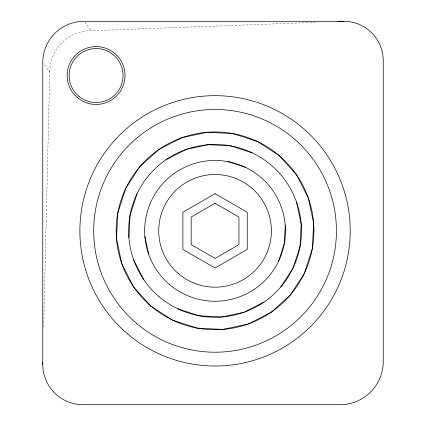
<?xml version="1.0" encoding="UTF-8"?>
<svg xmlns="http://www.w3.org/2000/svg" width="426" height="426" viewBox="0 0 426 426"><rect width="100%" height="100%" fill="white"/><g stroke="black" fill="none" stroke-linecap="round" stroke-linejoin="round"><path stroke-width="0.32" stroke-dasharray="2.13 1.6" d="M43.66 326.54L49.73 71.951L43.532 63.591M49.73 71.951A41.247 41.247 0 0 1 90.983 30.704L315.304 22.36M84.779 22.344L90.983 30.704"/><path stroke-width="0.64" d="M42.76 364.427L42.76 62.547A41.247 41.247 0 0 1 84.007 21.3L343.846 21.3A39.4 39.4 0 0 1 383.24 60.7L383.24 361.493A43.207 43.207 0 0 1 340.039 404.7L83.033 404.7A40.273 40.273 0 0 1 42.76 364.427L42.808 362.435M128.918 237.665L130.09 215.135L137.05 193.681M285.244 225.295L284.291 243.645L278.62 261.133M280.787 286.938L293.061 268.013L300.021 246.558L301.193 224.033L296.496 201.972M166.087 159.659L186.178 149.409L208.239 144.712L230.764 145.884L252.224 152.843M264.029 302.034L243.933 312.285L221.871 316.987L199.347 315.815L177.892 308.85M337.871 21.524L343.846 21.3M227.857 161.614L245.339 167.285M133.62 259.727L143.871 279.818M144.872 236.403L148.701 254.381M117.821 212.867L116.479 238.651L121.857 263.896L133.588 286.89L150.868 306.07L172.525 320.118L197.078 328.084L222.857 329.426L248.108 324.048L271.101 312.317L290.276 295.037L304.329 273.38L312.295 248.827L313.632 223.048L308.254 197.797L296.528 174.804L279.243 155.628L257.592 141.576L233.033 133.61L207.254 132.273L182.008 137.651L159.015 149.377L139.834 166.662L125.787 188.313L117.821 212.867M215.055 193.681L182.871 212.265L182.871 249.428L215.055 268.013L247.245 249.428L247.245 212.265L215.055 193.681M215.055 203.266L191.173 217.058L191.173 244.636L215.055 258.428L238.943 244.636L238.943 217.058L215.055 203.266M77.761 97.916A28.941 28.941 0 0 0 124.648 80.189A28.941 28.941 0 0 0 85.855 48.447A28.941 28.941 0 0 0 77.761 97.916M79.012 96.388A26.966 26.966 0 0 0 122.704 79.87A26.966 26.966 0 0 0 86.553 50.289A26.966 26.966 0 0 0 79.012 96.388M127.31 333.675A135.18 135.18 0 0 0 347.983 255.424A135.18 135.18 0 0 0 169.878 103.443A135.18 135.18 0 0 0 127.31 333.675M136.272 323.174A121.373 121.373 0 0 0 334.405 252.916A121.373 121.373 0 0 0 174.495 116.458A121.373 121.373 0 0 0 136.272 323.174M150.868 306.07A98.885 98.885 0 0 0 312.295 248.827A98.885 98.885 0 0 0 182.008 137.651A98.885 98.885 0 0 0 150.868 306.07M158.967 296.576A86.403 86.403 0 0 0 300.021 246.558A86.403 86.403 0 0 0 186.178 149.409A86.403 86.403 0 0 0 158.967 296.576M169.356 284.403A70.407 70.407 0 0 0 284.291 243.645A70.407 70.407 0 0 0 191.524 164.489A70.407 70.407 0 0 0 169.356 284.403M178.489 273.705A56.338 56.338 0 0 0 270.457 241.089A56.338 56.338 0 0 0 196.226 177.749A56.338 56.338 0 0 0 178.489 273.705"/></g></svg>
